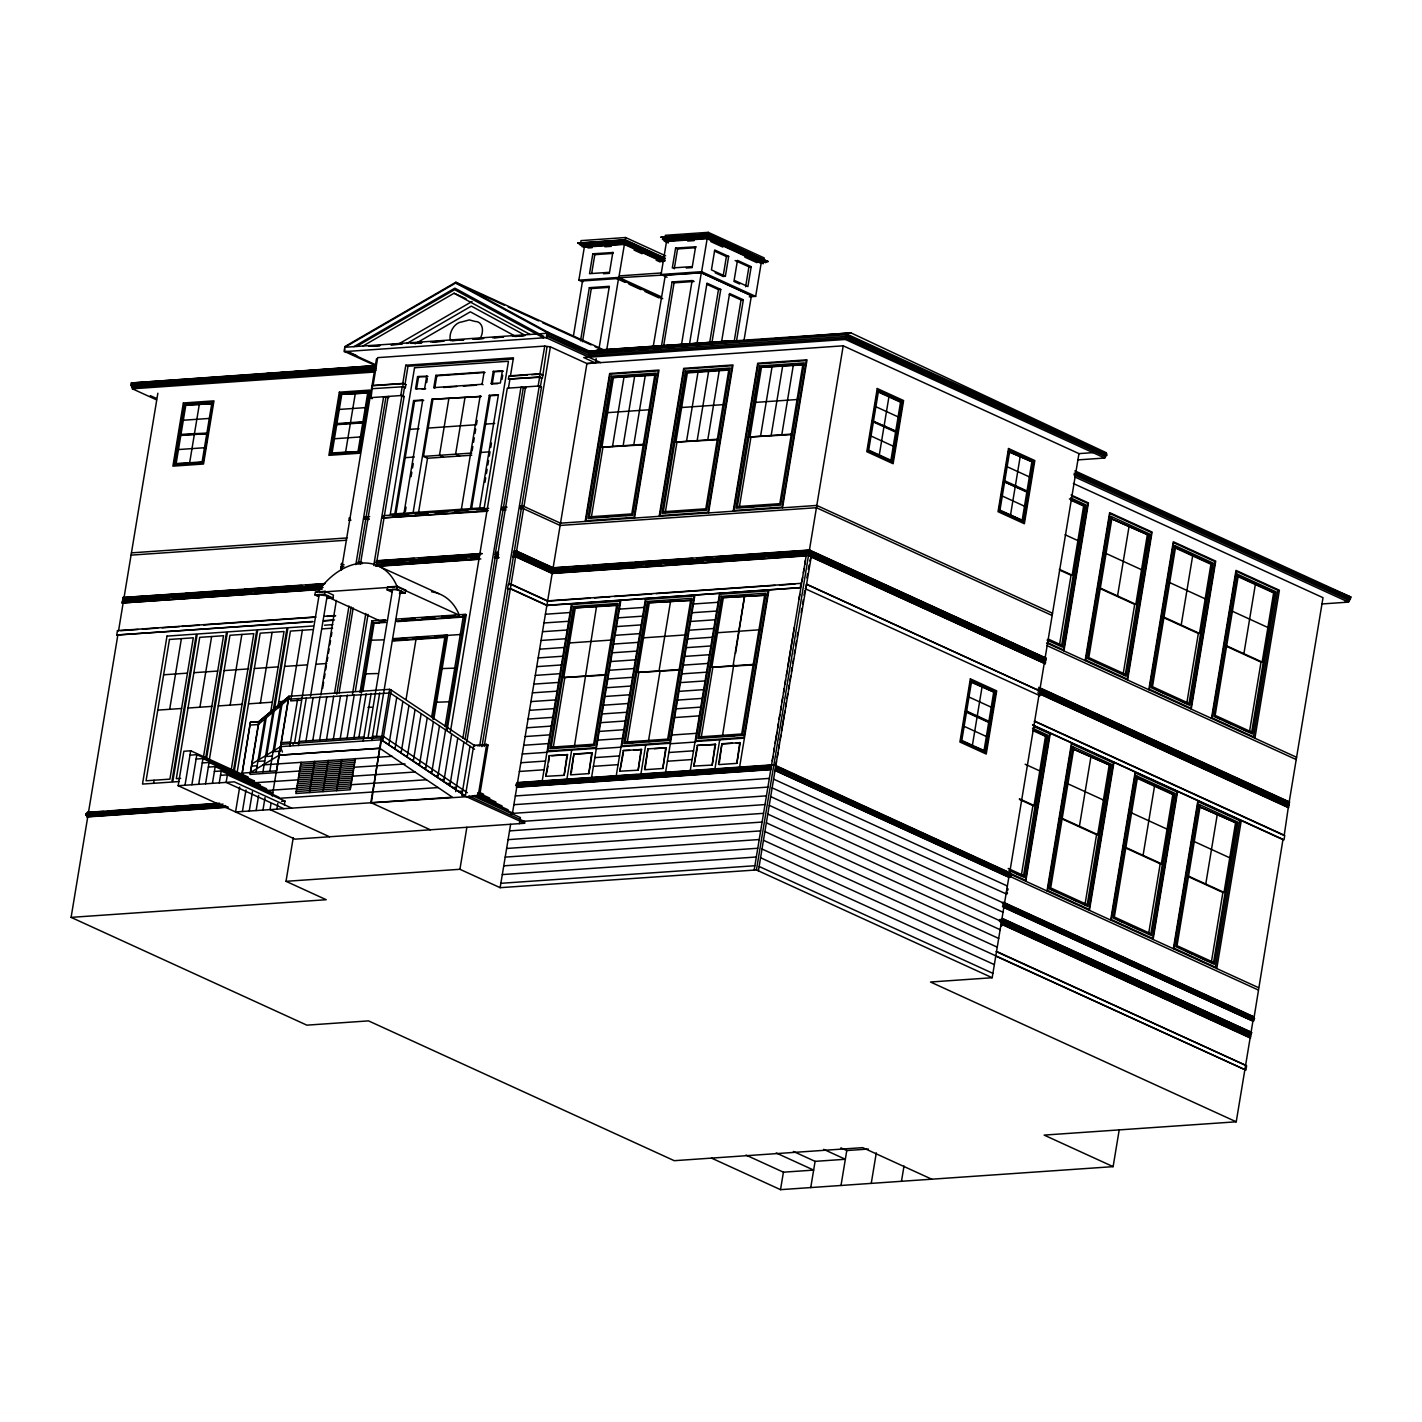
<?xml version="1.0" encoding="UTF-8"?>
<svg xmlns="http://www.w3.org/2000/svg" width="1422" height="1422" viewBox="0 0 1422 1422"><rect width="100%" height="100%" fill="white"/><g stroke="black" fill="none" stroke-linecap="round" stroke-linejoin="round"><path stroke-width="1.5" d="M574.381 746.603L596.458 606.91M722.429 736.365L733.805 664.323M735.53 653.409L744.488 596.671L733.041 665.816M375.799 368.778L130.806 385.504L131.037 384.047L375.586 367.125M374.555 370.591L132.193 387.371L131.873 385.664M156.491 399.831L132.37 388.793L132.619 387.335M225.778 805.652L85.853 815.09L86.084 813.633L223.058 804.141M228.124 807.198L87.151 816.939L86.902 815.268M87.151 813.811L87.4 812.353L219.646 803.199M312.982 621.681L116.746 635.012L117.475 630.639L315.417 616.935M320.483 589.508L122.061 602.981L122.363 601.15L322.51 587.304M321.07 585.9L122.648 599.355L122.95 597.524L325.3 583.518M931.73 1179.194L862.71 1147.643L674.259 1160.69L368.529 1020.889L306.85 1025.155L71.1 917.368L87.737 816.903M88.448 812.549L117.813 635.19M123.11 603.159L118.541 630.817L117.475 630.639M123.412 601.346L123.714 599.551M124.016 597.702L157.86 393.236M187.633 463.394L175.048 463.75L184.753 405.128L212.802 403.706L184.753 405.128M176.044 464.194L180.79 435.452L179.812 435.008L207.861 433.586L180.79 435.452M185.749 405.572L180.896 434.883L179.901 434.439L207.95 433.017M189.57 463.27L194.334 434.528L193.339 434.065M199.276 404.63L194.423 433.941L193.445 433.497M195.365 462.861L203.097 462.328L202.12 461.883L211.825 403.244M203.453 460.23L204.146 456.035M204.839 451.858L205.532 447.663L178.461 449.548M206.19 443.646L206.865 439.629M153.558 783.309L154.074 780.216M184.078 598.946L184.682 595.32M169.68 709.294L181.394 638.638M468.94 796.071L524.842 821.632L524.576 823.285L295.047 839.158L178.159 785.708L183.865 751.26L190.708 750.78L248.121 777.034M185.002 785.228L190.708 750.78M199.933 707.196L211.629 636.541M191.863 784.766L196.84 754.673L189.997 755.153M198.707 784.286L202.973 758.566L196.112 759.046M203.328 757.766L223.538 635.723L199.72 637.358L176.31 778.687L180.647 778.385M205.675 758.193L226.56 631.99L197.231 634.016L172.737 781.976L179.012 781.549M206.581 758.122L227.467 631.919L256.795 629.893L233.386 771.328M209.389 759.455L229.955 635.279L253.791 633.625L231.093 770.653M205.568 783.806L209.105 762.459L202.244 762.939M212.429 783.344L215.184 766.618L208.341 767.098M230.168 705.099L241.864 634.443M219.272 782.864L221.245 770.973L214.384 771.453M220.517 775.346L227.378 774.866L226.134 782.384L283.742 808.62M234.292 771.275L257.72 629.822L287.048 627.795L262.946 771.773M237.154 772.359L260.19 633.181L284.027 631.528L270.553 712.902M239.678 787.059L235.554 811.962L452.392 797.209L380.065 748.452L381.487 739.902L465.332 796.196L524.576 823.285M250.414 722.18L242.167 773.213L250.414 722.18L258.982 721.683L288.986 696.371L258.804 721.594L250.023 774.421L299.58 771.008M242.415 811.482L245.97 789.992M260.404 703.019L272.1 632.363M250.539 772.644L258.982 721.683L250.61 722.269M249.259 811.002L252.458 791.716M196.84 754.673L254.254 780.927L253.934 782.793L415.046 772.004M256.084 772.253L265.345 716.315M259.302 759.472L266.181 717.861M256.12 810.54L258.626 795.378M266.821 754.958L274.055 711.231M274.268 710.431L287.955 627.742L313.089 626M277.681 708.174L290.426 631.084L312.271 629.573M262.963 810.06L265.043 797.529M269.807 771.311L281.112 703.019M274.339 750.425L281.929 704.583M430.333 829.79L370.84 802.595L379.834 748.345L278.783 755.206L280.187 746.657L381.238 739.796L389.592 689.315L288.79 696.3L272.277 796.071M271.015 803.626L270.038 809.562L329.531 836.776M279.53 753.393L276.65 770.831L241.989 773.124M288.986 696.371L279.903 751.225L273.042 751.705M340.729 394.338L368.778 392.916L340.729 394.338L331.024 452.96L359.073 451.538M302.353 630.266L290.657 700.922L300.575 700.228M332.001 453.405L336.765 424.663L335.788 424.218L363.925 422.227M341.707 394.783L336.854 424.094L335.876 423.649L362.948 421.765M276.899 809.1L277.823 803.448M289.857 746.123L297.731 698.558M318.581 596.565L314.902 594.876L315.382 591.979L325.087 591.303L333.441 595.125L332.961 598.022L327.131 598.431M284.364 804.87L284.987 801.101L227.378 774.866M294.621 742.906L319.186 594.592L327.149 595.978A5.724 1.458 9.4 0 1 327.522 597.827M345.546 452.463L350.292 423.738L349.314 423.276M355.251 393.841L350.399 423.152L349.421 422.707M298.424 745.519L306.299 697.953M332.961 598.022L324.607 594.218L325.087 591.303M310.529 696.318L327.149 595.978M301.02 762.263L295.847 793.512L350.239 789.743L355.411 758.495M305.961 740.951L313.16 697.491M71.1 917.368L326.225 899.717L286.018 881.32L293.252 837.647M358.095 451.076L367.8 392.454M343.822 566.596L340.96 566.809L340.658 568.622L341.724 568.8M342.311 565.192C340.569 565.707 341.12 562.454 342.631 563.343M349.67 520.772L349.065 518.052L350.043 518.497M312.804 740.471L320.003 697.011M320.839 694.985L336.356 600.44M341.422 569.92L376.475 358.877M322.616 688.444L323.647 682.205M324.34 678.045L325.016 673.886M325.709 669.726L326.402 665.585M327.078 661.426L327.771 657.266M328.464 653.107L329.157 648.947M329.833 644.788L330.526 640.647M331.219 636.487L331.895 632.328M371.071 397.609L372.155 388.704M403.67 383.567L373.044 385.682L377.683 357.633L544.75 346.079L550.385 346.844L586.913 363.552L843.21 345.813L1078.96 453.618L1092.949 452.64M309.445 792.569L314.618 761.321M319.666 739.991L326.864 696.531M326.527 739.529L333.708 696.069M334.561 693.225L348.994 606.021M355.838 564.605L383.638 396.738L388.899 397.538M368.707 519.457L364.743 519.243L365.116 516.968L369.684 516.648M361.17 561.797L358.131 562.01L357.829 563.841L362.397 563.521M336.765 694.203L351.216 606.963M361.668 562.028L358.611 562.241L365.667 519.67M385.842 397.751L366.041 517.395L365.116 516.968M339.129 692.905L353.189 607.887M360.406 564.285L388.206 396.418M323.043 791.627L328.215 760.379M333.37 739.049L340.569 695.589M340.231 738.569L347.412 695.109M527.366 374.999L510.409 376.172L513.449 357.793L405.785 365.241L402.746 383.62L405.874 384.562L405.359 387.762L402.213 386.802L400.773 395.547L404.115 396.489L384.313 516.133L383.265 515.653L382.891 517.928L487.124 511.262M403.137 386.748L371.729 388.721L372.244 385.54L403.297 383.389L402.781 386.571L405.359 387.762M336.641 790.685L341.813 759.437M352.46 694.149L365.827 613.486M373.755 565.512L401.911 395.476L369.933 397.698L372.137 398.693M402.977 396.56L404.435 387.815M404.95 384.633L407.99 366.254L405.785 365.241M347.075 738.089L354.274 694.647M479.765 555.647L376.101 562.579L376.403 560.748L481.774 553.46M355.411 690.754L368.049 614.411M404.826 562.632L376.279 564.623L376.581 562.792M414.211 558.384L376.883 560.979L383.94 518.408M359.997 692.443L371.853 620.81L385.344 619.868M361.33 690.719L362.059 686.382M362.77 682.045L363.499 677.707M353.936 737.627L361.135 694.167M361.544 692.816L373.133 622.765L385.007 621.947M362.877 691.163L374.128 623.209L373.133 622.765M394.854 513.875L413.606 400.577L422.743 399.938L403.99 513.235L404.968 513.68L399.493 514.071M417.57 376.634L427.684 376.439L417.57 376.634L415.544 388.881L425.658 388.686L422.014 388.953M358.931 737.271L366.129 693.829M395.831 514.32L414.584 401.022L413.606 400.577M416.522 389.326L418.548 377.079M392.152 592.174L387.14 589.881L387.619 586.966L397.342 586.308L405.679 590.112L405.199 593.027L399.386 593.436M363.25 741.04L371.124 693.474M424.68 388.242L426.707 375.995M405.323 511.511L406.052 507.156M411.1 476.654L411.829 472.282M412.54 467.927L413.269 463.572M426.671 382.571L427.347 378.483M368.014 737.822L392.579 589.508L395.209 589.579L400.542 590.894L376.35 737.04M371.817 740.453L379.692 692.887M405.199 593.027L396.862 589.206L397.342 586.308M413.127 512.613L431.879 399.298L481.134 396.418L431.879 399.298M435.843 375.355L436.821 375.817L434.794 388.064L433.817 387.619L435.843 375.355L484.102 372.031L482.076 384.278L483.071 384.722M471.766 455.2L427.542 458.257L423.489 456.409L432.857 399.76M486.413 744.31L488.013 745.039L479.605 795.911L371.338 802.826L380.989 739.689L464.461 795.325L461.812 795.502L469.971 746.177M418.512 512.72L427.542 458.257M382.838 740.524L391.192 690.043L389.592 689.315M388.935 744.613L396.756 697.402M448.854 398.64L439.487 455.289L443.522 457.155M395.032 748.719L402.853 701.455M406.07 699.357L415.988 639.402L415.011 638.958M401.128 752.807L408.949 705.525M464.994 397.538L455.609 454.187L459.662 456.035M407.225 756.895L415.064 709.596M413.322 760.983L421.161 713.648M461.386 509.272L480.138 395.974M419.419 765.089L427.258 717.719M472.104 450.881L472.833 446.526M473.562 442.171L474.273 437.816M475.001 433.461L475.712 429.089M477.17 420.379L476.441 424.734L428.182 428.075M431.595 717.417L444.926 636.878L393.645 640.433M432.572 717.861L434.368 706.983M445.193 641.695L445.904 637.34L444.926 636.878M432.75 719.07L446.668 634.941L392.614 638.691M433.728 719.514L447.646 635.403L446.668 634.941M425.516 769.178L433.372 721.789M479.658 508.01L498.429 394.694L489.292 395.334L470.522 508.632L475.161 508.827M491.212 383.638L493.256 371.391L502.393 370.751L500.366 383.016L491.212 383.638L497.682 383.709M471.517 509.076L490.27 395.778L489.292 395.334M492.208 384.082L494.234 371.835L493.256 371.391M431.613 773.266L439.469 725.842M484.973 482.307L485.702 477.952M486.413 473.597L487.142 469.224M487.87 464.87L488.581 460.515M489.31 456.16L490.021 451.805L480.885 452.427M490.75 447.45L491.461 443.077M502.019 379.372L502.695 375.284M445.05 726.535L463.27 616.526L396.08 621.183M437.709 777.354L445.566 729.913M449.512 705.952L450.223 701.757L449.228 701.295M450.916 697.544L451.609 693.332M452.303 689.137L452.996 684.924M453.707 680.711L454.4 676.517M455.093 672.304L455.787 668.091L454.809 667.647M446.188 729.415L465.243 614.34L396.418 619.103M447.166 729.859L466.22 614.784L465.243 614.34M540.147 377.257L508.418 379.07L508.952 375.888L539.933 373.737L542.884 375.088L542.351 378.27L539.578 377.31L538.12 386.055L541.48 386.98L521.678 506.623L523.954 506.463L550.385 346.844M450.259 732.632L507.281 388.188L539.276 385.966L541.48 386.98M508.436 388.099L509.876 379.354M443.806 781.46L451.663 733.983M449.903 785.548L457.777 738.036M462.897 738.214L520.985 387.228L526.247 388.028M506.072 509.947L502.037 509.716L502.41 507.441L506.979 507.121M455.68 791.61L463.874 742.106M498.109 557.993L494.572 557.975L494.874 556.144L497.931 555.931M498.713 554.349L495.176 554.331L495.478 552.518L498.535 552.305M465.101 739.227L495.069 558.188M498.411 556.162L495.371 556.375L495.674 554.562M503.015 510.16L495.478 552.518M506.445 507.672L503.388 507.885L523.207 388.242M466.736 742.266L525.553 386.926M465.332 796.196L473.739 745.324L486.662 744.435L478.254 795.289M542.351 378.27L539.4 376.937L544.75 346.079M547.417 334.685L546.084 337.672L600.617 362.61M547.097 333.281L547.843 332.161L455.84 282.249L344.959 346.506L344.106 351.643L546.937 337.601L547.719 332.926L455.715 283.014L344.835 347.27L547.666 333.246L590.414 352.78L589.312 354.309M479.712 745.679L539.276 385.966M775.612 770.351L775.843 768.893L1010.118 876.005L1009.887 877.463L775.026 770.386L1008.82 877.285L992.183 977.732L756.433 869.944L500.135 887.683L459.928 869.286L466.878 827.266M569.067 566.916L553.069 568.018L516.524 551.309L523.58 508.738L520.31 508.454L520.683 506.179L522.976 506.019L560.481 523.172L816.779 505.432L1052.529 613.238M540.342 387.068L541.782 378.323M542.884 375.088L546.955 347.092M510.889 588.761L507.547 588.744L508.276 584.371L511.138 584.175L548.145 601.097M516.204 556.731L512.844 556.713L513.146 554.882L516.008 554.687L553.034 571.608M516.808 553.087L513.449 553.069L513.751 551.238L516.613 551.043L553.638 567.982M481.951 746.603L508.045 588.957M511.618 584.389L508.756 584.584L513.342 556.926M516.506 554.918L513.644 555.113L513.946 553.282M517.11 551.274L514.249 551.469L521.287 508.898M1052.156 615.513L816.406 507.707L560.108 525.447L522.603 508.294L522.976 506.019M484.227 746.443L510.32 588.797L546.848 605.505L800.124 587.588M515.937 554.953L516.239 553.14L552.767 569.831L809.633 552.056M547.434 605.47L510.409 588.53L511.138 584.175M552.731 573.439L515.706 556.5L516.008 554.687M553.336 569.795L516.31 552.874L516.613 551.043M581.865 245.028L577.883 243.055L625.307 239.767L665.3 258.217M584.318 246.824L580.318 244.993L581.029 240.62L625.609 237.527L665.656 255.853M582.682 243.909L582.202 246.806L624.489 243.891L662.545 261.293M582.878 282L578.861 280.17L584.318 247.179L624.329 244.406L662.421 261.844M573.546 335.254L582.54 280.952L618.534 278.499L662.723 298.709M613.149 252.494L592.832 253.791L589.526 273.682L609.54 272.295L612.846 252.405M580.532 340.8L589.33 287.688L609.345 286.302L598.786 350.043M591.748 273.113L594.787 254.68L592.832 253.791M582.505 341.689L591.285 288.577L589.33 287.688M516.524 785.548L516.773 787.219L770.777 769.64L770.528 767.969L516.026 785.317L516.275 783.86L771.275 766.725M633.821 775.985L516.755 784.091L517.004 782.633L773.906 764.716L1010.598 873.108L1010.935 874.512M500.135 887.683L510.622 824.351M516.773 787.219L512.435 813.42L766.44 795.858M636.736 774.599L517.501 782.847L546.848 605.505M590.023 598.2L547.577 601.133L511.049 584.442L515.635 556.766L552.163 573.475L546.937 605.239L800.373 587.713L800.853 583.216M552.767 569.831L552.234 573.208L808.816 555.451M588.832 357.206L589.561 352.852L850.907 332.855L1106.423 452.783L846.108 333.761L589.241 351.536M519.421 823.64L520.434 817.614L472.513 795.698M553.14 567.751L809.438 550.012L1046.165 658.262L1045.863 660.075L809.136 551.843L552.838 569.564L586.913 363.552L595.48 362.966L596.191 358.593M606.696 350.061L618.534 278.463M660.963 296.665L618.854 277.414L624.72 242.433L582.433 245.348M664.927 260.208L624.88 241.9L625.609 237.527M542.173 781.14L571.52 603.799M585.153 521.465L609.647 373.488L659.008 370.058L634.496 518.052M545.817 776.323L549.248 755.669L567.556 754.655L564.143 775.31L545.817 776.323L548.021 766.209M548.714 762.085L549.248 755.669M574.239 607.923L551.185 747.172L593.667 744.239L616.721 604.99L574.239 607.923L617.699 605.434L616.721 604.99M612.367 377.612L589.312 516.861L631.795 513.911L654.849 374.679L612.367 377.612L655.826 375.124L654.849 374.679M607.23 675.041L563.77 677.53L575.217 608.385M643.242 444.873L601.897 447.219L613.344 378.056M553.14 748.079L564.747 677.974M591.268 517.75L602.875 447.663M612.509 446.49L623.956 377.328M567.058 754.442L564.143 775.31M566.845 779.434L571.697 750.069M623.138 445.744L634.585 376.599M570.506 774.617L573.919 753.962L592.227 752.949L588.815 773.604L570.986 774.83M571.324 772.768L573.919 753.962M668.518 242.042L662.528 239.305L662.812 237.563M664.412 241.118L665.372 235.305L708.227 232.337L764.218 257.933L763.259 263.763L707.267 238.167L664.412 241.118L668.411 242.949M667.078 277.237L661.07 274.482L666.527 241.491L707.107 238.683L761.125 263.39M633.768 445.015L645.215 375.852M591.73 752.736L588.815 773.604M695.927 246.77L675.61 248.068L672.304 267.958L692.318 266.572L695.625 246.681M672.108 281.947L661.55 345.688L663.523 346.595L674.064 282.854L672.108 281.947L692.123 280.561L694.078 281.467L674.064 282.854M674.277 268.847L677.565 248.957L675.61 248.068M591.516 777.727L620.863 600.386M681.565 344.302L692.123 280.561M616.188 776.021L645.535 598.68M659.168 516.346L683.68 368.351L733.023 364.939L708.512 512.933M689.528 344L701.313 272.74L665.318 275.264L653.249 346.399M741.36 252.778L761.374 261.932L755.669 296.38L701.633 271.691L708.227 232.337M619.85 771.204L623.263 750.549L641.571 749.536L638.158 770.191L619.85 771.204L623.405 752.842M633.537 742.515L625.2 742.053L648.254 602.804L691.714 600.315L648.254 602.804M663.327 511.742L686.382 372.493L728.864 369.542L705.81 508.792L663.327 511.742L671.664 512.187M681.262 669.922L637.785 672.41L649.232 603.248M717.257 439.754L675.912 442.1L687.359 372.937L686.382 372.493M627.155 742.942L638.762 672.855M665.283 512.631L676.89 442.544M697.047 343.271L706.983 283.156L720.741 289.448L711.853 343.129M686.524 441.353L697.989 372.209M641.073 749.323L638.158 770.191M709.578 343.289L718.466 289.608L706.663 284.222M645.712 744.95L640.86 774.315L760.859 766.014M725.38 276.277L711.444 269.896L714.733 250.005L728.668 256.387L725.38 276.277L723.105 276.437L726.393 256.547L714.448 251.072M659.026 670.935L670.473 601.79M697.153 440.624L708.6 371.462M660.004 671.397L648.396 741.484L652.662 741.182M644.522 769.48L647.934 748.843L666.243 747.83L662.83 768.484L645.001 769.711L647.934 748.843M721.629 341.564L729.575 293.519L743.333 299.793L736.454 341.298M707.783 439.896L719.23 370.733M665.745 747.617L662.83 768.484M669.655 740.009L667.682 739.12L690.737 599.871M734.179 341.458L741.04 299.953L729.255 294.567M745.626 286.729L748.914 266.838L735.156 260.546M665.532 772.608L694.896 595.267M751.189 266.678L747.901 286.569L734.143 280.276L737.449 260.386L751.189 266.678L748.914 266.838M743.866 341.28L751.403 295.687L701.313 272.74L615.37 277.948L624.969 282.338M765.907 260.937L765.623 262.679L707.658 236.176L662.528 239.305M767.987 261.595L708.103 233.919L660.679 237.207L708.067 234.186L767.987 261.595L763.667 261.879M690.203 770.902L719.568 593.561M733.183 511.227L757.695 363.232L807.038 359.819L782.527 507.796M693.865 766.067L697.278 745.43L715.586 744.417L712.173 765.072L693.865 766.067L697.42 747.723M722.269 597.684L765.729 595.196L722.269 597.684L699.215 736.934L741.697 733.983L743.67 734.89M760.397 367.374L737.343 506.605L779.825 503.672L802.879 364.423L760.397 367.374L803.874 364.885L802.879 364.423M755.278 664.803L711.8 667.291L723.247 598.129M791.272 434.634L749.927 436.981L761.374 367.818M701.17 737.822L712.778 667.736M739.298 507.512L750.905 437.425M760.557 436.234L772.004 367.089M715.088 744.186L712.173 765.072M714.875 769.195L719.728 739.831M771.168 435.505L782.615 366.343M718.537 764.361L721.949 743.724L740.258 742.711L736.845 763.365L719.017 764.592M719.372 762.53L721.949 743.724M781.798 434.776L793.245 365.614M739.76 742.48L736.845 763.365M741.697 733.983L764.752 594.752M739.547 767.489L768.911 590.148M771.026 768.182L770.28 766.28M771.008 765.054L770.777 766.511L638.247 775.683M754.158 870.104L806.167 555.895L552.163 573.475M772.235 760.894L772.964 756.522M773.675 752.149L774.403 747.759M775.132 743.386L776.945 732.437M777.674 728.064L778.403 723.674M779.114 719.301L779.843 714.91M780.571 710.538L781.3 706.165M782.011 701.775L782.74 697.402M783.469 693.029L784.197 688.639M784.926 684.266L785.637 679.894M786.366 675.503L787.095 671.131M787.824 666.758L794.347 627.333M799.057 598.875L799.786 594.503M801.937 581.438L802.648 577.172M803.359 572.924L804.052 568.658M804.763 564.41L805.474 560.161M756.433 869.944L773.799 765.125L1007.523 871.988M773.906 764.716L809.065 552.109L1045.863 660.075M809.136 551.843L843.21 345.813M1104.983 456.569L1104.734 458.026L845.415 339.467L846.161 334.757L589.792 352.496L589.419 355.731L546.386 335.859M758.406 870.851L776.483 761.641M777.212 757.268L777.941 752.878M778.652 748.505L779.38 744.115M780.109 739.742L780.838 735.37M781.549 730.979L784.82 711.284M785.548 706.894L786.277 702.521M786.988 698.149L787.717 693.758M788.446 689.386L789.174 685.013M789.885 680.623L790.614 676.25M791.343 671.877L792.072 667.487M792.801 663.114L793.512 658.724M794.24 654.351L794.969 649.978M795.698 645.588L796.427 641.215M797.138 636.843L797.866 632.452M801.137 612.758L801.848 608.367M802.577 603.995L803.306 599.622M804.034 595.231L804.763 590.859M806.896 577.919L807.607 573.67M808.3 569.404L809.011 565.156M809.722 560.89L811.269 556.571L775.754 766.014M776.323 765.978L776.092 767.436L1010.367 874.548M1011.415 874.743L1011.184 876.201L775.523 767.471M888.91 396.898L884.057 426.209L885.195 426.12M891.985 460.764L868.7 450.116L878.405 391.494L901.69 402.142L891.985 460.764L890.83 460.835L895.593 432.092L872.308 421.463L873.463 421.374M877.267 391.565L900.535 402.213L895.682 431.524L896.838 431.453L872.415 420.876L896.731 432.021L895.593 432.092M1119.203 1129.921L1113.124 1166.644L780.518 1189.663L783.415 1172.19L745.946 1155.073M810.753 1187.566L815.09 1161.365L793.405 1151.447M841.006 1185.486L846.783 1150.54L840.864 1147.838M871.242 1183.388L876.308 1152.815M1032.923 462.15L1008.5 451.574L1032.923 462.15L1023.218 520.772L998.795 510.214L999.488 506.019M985.091 751.083L961.805 740.435L971.51 681.813L970.373 681.902L994.796 692.461L985.091 751.083L974.248 746.728M1023.218 520.772L999.95 510.125L1009.656 451.503M982.015 687.217L977.163 716.528L978.3 716.457M1010.438 515.528L1015.201 486.786L1016.339 486.715M1020.143 456.906L1015.29 486.217L1016.428 486.128M901.477 1181.291L904.019 1166.004M983.953 751.172L988.699 722.429L965.431 711.782M993.658 692.532L988.805 721.861L989.943 721.772L966.658 711.124M1022.08 520.843L1026.826 492.101L1003.559 481.471L1027.982 492.03L1026.826 492.101M1031.785 462.221L1026.933 491.532L1028.07 491.461L1004.803 480.814M1033.901 726.535L1049.685 733.752L1025.44 880.271L1009.638 873.055L1038.895 695.571M1039.624 691.199L1044.21 663.541M1044.512 661.71L1044.797 659.897M1045.099 658.084L1078.96 453.618M1039.393 695.785L1040.691 691.376L806.416 584.264L805.972 588.601M810.416 556.642L1045.259 663.718L1045.561 661.905L808.834 553.656L552.536 571.395M1033.172 730.108L1046.628 736.276L1023.573 875.508L1021.298 875.668L1032.905 805.581L1019.432 799.431M1059.426 645.357L1071.033 575.27L1059.479 569.991M1032.905 805.581L1034.043 805.51L1045.49 736.347L1032.692 730.499M1071.033 575.27L1072.17 575.181L1083.617 506.036L1070.837 500.188M1069.38 498.926L1084.755 505.948L1061.701 645.197L1048.245 639.047M1025.795 881.231L1050.307 733.254M1063.94 650.921L1088.434 502.926L1071.068 494.998M1105.285 456.711L1105.889 455.236M846.001 336.41L1106.654 455.449L1106.903 453.991L846.161 334.757M1047.019 890.936L1071.513 742.959M1085.146 660.608L1109.64 512.631L1152.087 532.041L1127.593 680.018M1073.734 748.665L1050.698 887.915L1087.226 904.623L1110.28 765.374L1072.597 748.754L1110.28 765.374M1111.88 518.355L1088.825 657.586L1125.353 674.295L1148.407 535.063L1110.724 518.426L1148.407 535.063M1079.422 826.253L1090.87 757.108M1117.55 595.942L1128.997 526.78M1061.932 818.859L1096.558 834.696L1084.95 904.783L1087.226 904.623M1100.059 588.548L1134.685 604.368L1123.078 674.455L1125.353 674.295M1096.558 834.696L1097.695 834.607L1109.142 765.463M1134.685 604.368L1135.822 604.297L1147.27 535.134M1089.448 910.329L1113.959 762.352M1110.671 920.034L1135.165 772.057M1148.798 689.723L1173.292 541.746L1215.739 561.139L1191.227 709.116M1143.075 855.369L1154.522 786.206M1181.202 625.04L1192.649 555.895M1148.603 933.881L1160.21 863.794L1125.584 847.956M1161.792 616.775L1198.337 633.483L1186.73 703.57L1180.953 700.922M1160.21 863.794L1161.347 863.723L1172.794 794.56L1136.249 777.852M1198.337 633.483L1199.475 633.394L1210.922 564.25L1174.376 547.541M1173.932 794.471L1150.878 933.721L1114.35 917.012L1137.387 777.763L1173.932 794.471L1172.794 794.56M1212.059 564.161L1189.005 703.41L1152.478 686.702L1175.514 547.452L1212.059 564.161L1210.922 564.25M1153.1 939.444L1177.612 791.467M1173.363 948.705L1197.857 800.728M1211.491 718.377L1235.985 570.4L1279.391 590.254L1254.897 738.231M1200.079 806.434L1177.025 945.683L1213.57 962.392L1236.625 823.142L1198.942 806.523L1236.625 823.142M1205.767 884.022L1217.214 814.877M1243.894 653.711L1255.342 584.549M1211.295 962.552L1222.884 892.465L1188.277 876.627M1249.423 732.223L1261.012 662.137L1226.404 646.317M1222.884 892.465L1224.04 892.376L1235.487 823.231M1261.012 662.137L1262.167 662.065L1273.614 592.903L1237.069 576.194M1274.752 592.832L1251.698 732.063L1215.152 715.373L1238.207 576.123L1274.752 592.832L1273.614 592.903M1216.77 968.542L1241.264 820.565M1113.124 1166.644L1044.121 1135.094L1236.233 1121.798L1250.134 1037.918L1001.106 924.051M1250.134 1037.918L1253.12 1019.894L1254.488 1018.348L1002.226 903.006M1002.901 903.61L1253.92 1018.401L1282.946 839.638L1032.941 725.309M1284.244 835.229L1288.261 807.607L1039.251 693.74M1288.261 807.607L1288.865 803.963L1037.829 689.172M1288.865 803.963L1323.011 597.684L1073.361 483.516M999.702 919.501L1251.307 1034.238L1251.609 1032.425L1002.581 918.559M1003.452 907.307L1253.44 1021.298L1253.689 1019.858L1002.652 905.067M1321.962 603.959L1348.5 602.11L1349.176 600.635M1345.016 601.044L1349.425 600.742L1349.656 599.284L1074.143 473.313M251.783 764.005L280.436 746.763L282.445 752.06M250.361 772.555L279.014 755.313M353.9 346.648L454.88 288.168L543.897 336.445M356.567 346.453L454.631 289.661L543.471 337.849M362.948 346.026L454.062 293.234L466.06 298.709M398.142 344.284L472.068 301.464M406.852 343.466L471.304 306.121L524.434 334.934M415.135 343.822L470.344 311.827L516.097 336.641M319.186 594.592L317.23 595.285A5.724 1.458 9.4 0 0 317.764 596.12M392.579 589.508L390.623 590.219A5.724 1.458 9.4 0 0 391.974 591.499M266.447 373.63L374.91 365.667M590.112 351.465L731.832 341.102M135.303 384.829L131.286 382.98L374.893 365.596M577.865 243.198L625.289 239.927M580.585 243.393L625.147 240.3L665.176 258.751M580.549 243.535L625.129 240.442M662.759 237.847L707.907 234.719L765.854 261.221M580.318 244.993L624.88 241.9M664.643 239.66L707.498 236.71L763.49 262.306M595.089 244.993L605.612 244.264M616.135 243.535L624.56 242.966M677.441 239.305L685.991 238.7M698.806 237.83L707.338 237.225L721.345 243.642M587.997 247.961L592.227 247.677M604.937 246.788L611.3 246.344M687.715 241.065L694.078 240.62M594.787 254.68L612.793 253.436M677.565 248.957L695.571 247.712M726.393 256.547L728.668 256.387M763.721 261.612L768.022 261.31M603.497 273.753L609.505 273.326M686.293 268.011L692.283 267.603M620.028 275.832L661.479 272.953M578.861 280.17L618.854 277.414M661.07 274.482L701.633 271.691M591.285 288.577L609.309 287.333M718.466 289.608L720.741 289.448M749.252 296.825L755.669 296.38M741.04 299.953L743.333 299.793M368.725 346.293L379.781 345.528M401.893 344L390.837 344.764L401.875 344.142M410.745 343.377L421.801 342.613M430.653 342.009L443.913 341.084M450.561 340.622L463.821 339.716M472.673 339.094L483.729 338.329M492.563 337.725L503.637 336.961M512.471 336.339L523.527 335.574M371.089 346.257L379.87 345.653M412.86 343.377L421.659 342.773M432.644 342.009L443.646 341.244M452.445 340.64L463.43 339.876M474.433 339.111L483.231 338.507M494.216 337.743L503.015 337.138M514.017 336.374L525.002 335.61M344.604 348.728L344.764 351.59L375.852 365.81M597.4 350.132L731.832 340.836L589.668 351.27M595.889 350.31L850.996 332.89M131.286 382.98L376.439 366.023M667.522 346.31L675.521 345.759M130.806 385.504L375.355 368.582M407.99 366.254L513.466 358.948M589.419 354.167L846.286 336.392M131.642 387.122L375.906 370.218M589.063 355.749L846.019 337.974M132.37 388.793L374.306 372.049M845.415 339.467L583.695 357.562L595.48 362.966M436.821 375.817L485.098 372.475M494.234 371.835L503.37 371.213M531.615 374.715L540.68 374.075M508.418 379.07L539.4 376.937M433.817 387.619L482.076 384.278M443.575 387.459L456.746 386.535M463.323 386.091L476.477 385.184M687.359 372.937L727.726 370.147M414.584 401.022L423.72 400.382M490.27 395.778L497.576 395.28M183.314 420.237L210.385 418.352M339.289 409.429L366.361 407.563M336.765 424.663L363.836 422.796M607.621 412.647L650.103 409.696M681.636 407.51L724.118 404.577M755.651 402.39L798.133 399.458M409.909 429.337L419.046 428.715M485.577 424.112L494.714 423.472M334.437 438.758L361.508 436.874M900.535 402.213L901.69 402.142M175.048 463.75L202.12 461.883M339.734 452.871L353.278 451.929M405.217 457.671L414.353 457.031M423.489 456.409L471.748 453.067M885.088 426.707L883.951 426.778L879.205 455.52L867.562 450.187M601.897 447.219L644.379 444.268M675.912 442.1L718.394 439.149M749.927 436.981L792.41 434.03M1078.178 459.875L1104.734 458.026M383.265 515.653L488.653 508.365M393.094 515.528L408.47 514.462M415.046 514L428.218 513.093M434.812 512.631L447.983 511.724M454.56 511.262L467.731 510.356M476.512 509.751L487.497 508.987M348.692 520.328L350.967 520.168M364.743 519.243L369.311 518.923M382.891 517.928L488.261 510.64M502.037 509.716L505.077 509.503M520.31 508.454L522.603 508.294M604.012 516.879L608.26 516.577M625.271 515.404L631.635 514.96M686.542 511.156L690.79 510.871M747.812 506.925L754.175 506.481M769.053 505.45L773.301 505.166M131.446 552.856L346.986 537.943M131.073 555.131L346.613 540.218M998.795 510.214L999.95 510.125M1083.617 506.036L1084.755 505.948M418.601 558.082L482.271 553.691M341.262 565.014L344.106 564.801M376.101 562.579L479.285 555.433M495.176 554.331L498.233 554.118M513.449 553.069L516.31 552.874M478.983 557.246L376.279 564.623M342.027 566.987L340.96 566.809M409.216 562.33L466.292 558.384M470.682 558.082L479.463 557.477M375.497 566.205L480.867 558.917M494.572 557.975L499.14 557.655M512.844 556.713L515.706 556.5M378.181 566.276L479.161 559.29M178.461 593.934L122.95 597.524M184.984 593.489L239.98 589.686M244.388 589.366L301.588 585.42M305.979 585.117L323.576 583.891M573.475 566.596L588.904 565.529M593.312 565.227L630.799 562.632M635.207 562.33L692.514 558.366M696.922 558.064L712.351 556.997M716.777 556.695L809.936 550.243M122.648 599.355L322.794 585.509M127.767 601.044L122.363 601.15M132.122 600.742L169.147 598.182M173.502 597.88L188.788 596.813M193.179 596.511L230.577 593.934M234.986 593.614L250.379 592.565M254.787 592.245L292.185 589.668M296.576 589.366L322.972 587.535M641.215 565.512L552.465 571.662L517.857 555.824M645.624 565.209L661.052 564.143M665.46 563.841L702.93 561.246M707.356 560.943L764.663 556.98M769.071 556.66L806.558 554.065M809.331 553.887L1045.561 661.905M122.061 602.981L322.207 589.135M319.648 592.192L395.032 586.984M316.519 591.89L317.497 592.334A64.897 45.824 -65.4 0 1 397.182 586.824L398.32 586.753M314.902 594.876L324.607 594.218M387.14 589.881L396.862 589.206M404.541 590.201L405.679 590.112M507.547 588.744L510.409 588.53M324.216 616.33L335.219 615.566M547.666 600.866L801.101 583.34M120.71 630.675L138.13 629.466M142.484 629.164L157.735 628.115M162.09 627.813L179.51 626.604M181.696 626.462L199.311 625.236M203.702 624.933L315.897 617.166M326.9 616.401L335.699 615.797M594.432 597.898L609.86 596.831M614.268 596.529L651.738 593.934M656.129 593.632L775.15 585.384M779.558 585.082L794.987 584.015M806.701 584.246L1040.691 691.376M116.746 635.012L312.502 621.467M323.487 620.703L334.49 619.939M323.967 620.934L332.784 620.312M386.34 620.312L379.692 620.774L328.855 597.542M401.822 619.245L415.1 618.321M421.747 617.877L435.025 616.952M441.655 616.49L454.933 615.566M462.79 615.033L466.22 614.784M324.483 625.218L332.855 624.631M374.128 623.209L385.984 622.392M397.058 621.627L464.247 616.97L463.27 616.526M322.652 628.862L332.588 628.168M545.408 614.233L570.08 612.527M619.423 609.114L644.095 607.407M693.438 603.995L718.11 602.288M543.968 622.978L568.64 621.272M617.983 617.859L642.655 616.153M691.999 612.74L716.67 611.033M382.98 639.864L370.253 640.238M393.592 639.136L406.568 638.247M413.055 637.785L428.182 636.736M434.67 636.292L461.35 634.443L460.373 633.999M392.49 641.038L445.904 637.34M542.511 631.706L567.182 629.999M616.526 626.587L641.198 624.88M690.541 621.467L715.23 619.761M541.071 640.451L565.743 638.745M615.086 635.332L639.758 633.625M689.101 630.213L713.773 628.488M569.493 642.957L611.975 640.007M643.508 637.838L685.991 634.887M717.523 632.719L760.006 629.768M163.619 674.792L187.455 673.139M193.854 672.695L217.69 671.042M224.107 670.597L247.926 668.944M254.342 668.518L278.179 666.865M284.578 666.42L306.423 664.909M316.804 664.181L326.74 663.505M539.631 649.179L564.303 647.472M613.646 644.059L638.318 642.353M687.661 638.94L712.333 637.234M1346.474 597.347L1350.9 597.044L1074.943 470.86M538.174 657.924L562.845 656.217M612.189 652.805L636.86 651.08M686.204 647.668L710.876 645.961M377.417 673.53L364.672 673.886M455.787 668.091L441.104 668.607M536.734 666.651L561.406 664.945M610.749 661.532L635.421 659.826M684.764 656.413L709.436 654.707M535.294 675.397L559.966 673.69M609.309 670.26L633.981 668.553M683.324 665.14L707.996 663.434M563.77 677.53L606.252 674.597M637.785 672.41L680.267 669.478M711.8 667.291L754.282 664.358M157.771 710.111L181.607 708.476M188.006 708.032L211.842 706.379M218.259 705.934L242.078 704.281M248.495 703.837L272.331 702.184M278.73 701.739L284.702 701.33M533.837 684.124L558.508 682.418M607.852 679.005L632.523 677.299M681.867 673.886L706.538 672.179M532.397 692.852L557.068 691.145M606.412 687.733L631.084 686.026M680.427 682.613L705.099 680.907M1046.165 658.262L809.367 550.278M367.925 707.445L371.835 707.178M450.223 701.757L435.523 702.255M530.939 701.597L555.611 699.891M604.972 696.478L629.644 694.771M678.987 691.359L703.659 689.652M249.934 725.096L258.306 724.509L288.31 699.197L390.712 692.958M529.499 710.325L554.171 708.618M603.515 705.205L628.186 703.499M677.53 700.086L702.201 698.38M528.06 719.07L552.731 717.363M602.075 713.951L626.747 712.244M676.09 708.831L700.762 707.107M281.112 742.657L290.532 742.017M299.1 741.413L363.925 736.934M372.493 736.347L383.513 736.418L467.358 792.694M290.337 743.208L298.904 742.604M363.73 738.125L372.297 737.538M280.845 744.31L290.266 743.653M298.833 743.066L363.659 738.569M372.226 737.982L383.247 738.054M526.602 727.797L551.274 726.091M600.617 722.678L625.289 720.972M674.65 717.559L699.322 715.853M525.162 736.543L549.834 734.836M599.177 731.423L623.849 729.717M278.783 755.206L379.585 748.221M265.47 756.54L272.313 756.06M477.241 745.786L488.013 745.039M257.897 761.374L264.741 760.912M400.329 752.274L401.235 752.202M523.723 745.27L548.394 743.564M597.738 740.151L622.409 738.445M671.753 735.032L696.425 733.325M263.106 764.894L392.188 756.291M251.623 766.138L257.169 765.747M406.159 756.184L407.367 756.095M978.212 717.026L977.074 717.097L972.31 745.839L960.668 740.524L961.805 740.435M300.7 764.218L355.091 760.45M625.2 742.053L667.682 739.12M565.885 747.19L570.133 746.888M585.011 745.875L591.392 745.43M709.667 737.236L713.915 736.952M728.793 735.921L735.174 735.476M300.38 766.174L354.771 762.405M411.989 760.095L413.482 759.988M300.042 768.129L354.451 764.361M547.026 751.776L596.369 748.363M621.041 746.657L670.384 743.244M695.056 741.537L744.399 738.125M522.265 754.015L546.937 752.309M596.28 748.879L620.952 747.172M670.295 743.759L694.967 742.053M238.967 774.35L243.304 774.048M299.722 770.084L354.131 766.316M988.699 722.429L989.854 722.34L965.52 711.213M353.971 767.24L405.039 763.97M299.402 772.022L353.794 768.271M417.819 764.005L419.614 763.881M551.718 755.757L567.556 754.655M574.399 754.193L592.227 752.949M629.697 750.354L623.263 750.549M633.643 750.087L641.571 749.536M654.369 748.647L666.243 747.83M715.586 744.417L697.278 745.43M722.447 743.937L732.348 743.262M736.294 742.977L740.258 742.711M299.082 773.977L353.474 770.209M298.762 775.932L353.154 772.164M423.649 767.916L425.747 767.773M178.159 785.708L234.239 781.833L291.634 808.069M250.823 781.158L254.254 780.927M298.424 777.887L352.834 774.119M520.825 762.743L545.497 761.037M594.84 757.624L619.512 755.917M668.855 752.505L693.527 750.798M429.48 771.844L431.879 771.666M297.785 781.798L352.176 778.03M297.465 783.735L351.856 779.985M435.31 775.754L438.012 775.559M297.145 785.691L351.536 781.94M519.385 771.471L544.057 769.764M593.401 766.351L618.072 764.645M667.416 761.232L692.087 759.526M296.807 787.646L351.216 783.878M1045.49 736.347L1046.628 736.276M296.683 788.463L266.198 790.579L266.501 788.712L209.105 762.459M351.074 784.713L426.511 779.754M296.487 789.601L350.896 785.833M441.14 779.665L444.144 779.452M296.167 791.556L350.576 787.788M446.97 783.575L450.276 783.344M438.118 787.575L278.676 798.346L278.854 797.209L221.245 770.973M103.699 811.482L87.4 812.353M108.054 811.18L164.863 807.252M169.271 806.949L184.718 805.883M189.144 805.581L215.611 803.75M765.107 765.711L774.652 765.054M452.8 787.504L456.409 787.255M181.945 807.252L86.084 813.633M186.353 806.949L201.782 805.883M206.19 805.581L219.415 804.656M281.556 801.333L284.987 801.101M85.853 815.09L222.827 805.599M516.026 785.317L770.049 767.738M775.274 768.929L776.412 768.858M86.671 816.726L227.751 806.967M516.275 786.988L770.297 769.426M458.631 791.414L462.523 791.147M466.683 796.8L479.605 795.911M515.333 795.965L769.338 778.385M486.342 798.382L489.772 798.151L477.792 792.658M513.875 804.692L767.898 787.113M510.871 813.953L514.302 813.722L474.361 795.467M522.034 821.401L765 804.585M509.538 830.892L763.561 813.331M508.098 839.638L762.103 822.058M506.641 848.472L760.646 830.892M505.201 857.111L759.224 839.531M503.761 865.838L757.766 848.259M286.018 881.32L459.928 869.286M502.304 874.583L756.326 857.004M500.864 883.311L754.869 865.731M992.183 977.732L930.503 982.015L1236.233 1121.798M1253.351 1018.436L1254.488 1018.348M1251.609 1032.425L1002.012 918.594M1246.116 1065.54L996.129 951.531M1245.405 1069.913L995.418 955.904M846.783 1150.54L868.38 1149.047M815.09 1161.365L845.343 1159.268L823.658 1149.349M783.415 1172.19L813.651 1170.093L776.199 1152.975M1314.106 581.527L1320.238 584.104M1324.326 585.828L1350.9 597.044M772.146 787.859L1006.065 893.851C1007.54 894.918 1008.074 891.701 1006.367 892.038M215.184 766.618L272.811 792.854M709.791 235.892L715.781 238.629M725.789 243.198L733.788 246.859M737.787 248.69L749.785 254.183M725.344 245.473L737.36 250.947M710.787 241.58L722.82 247.073M744.861 257.151L756.877 262.643M715.142 272.793L723.105 276.437M733.823 281.343L739.724 284.027M845.93 336.214L1106.654 455.449M845.646 338.009L1105.641 456.693M701.313 272.74L751.42 295.652M624.72 242.433L664.803 260.759M630.586 245.704L664.661 261.293M634.052 250.059L642.086 253.738M656.146 260.173L660.146 262.004M577.883 243.055L581.882 244.886M1075.281 472.033L1350.58 597.915L1350.331 599.373L1075.014 473.49M1073.894 474.752L1349.425 600.742M1074.943 477.028L1348.5 602.11M628.968 284.169L640.984 289.661M645.001 291.492L659.026 297.909M1072.028 496.225L1087.812 503.441L1063.567 649.961L1047.765 642.744M874.832 406.23L898.117 416.877M1006.083 466.238L1029.35 476.885M1070.588 497.896L1085.981 504.934L1062.447 647.117L1047.054 640.06M869.98 435.541L893.265 446.188M1001.23 495.549L1024.498 506.196M1065.096 534.761L1077.894 540.609M1105.001 552.998L1141.546 569.707M1168.653 582.113L1205.198 598.822M1231.345 610.785L1267.891 627.493M881.142 456.409L890.83 460.835M455.84 282.249L605.345 350.612M455.715 283.014L469.864 289.484M473.899 291.332L504.206 305.197M508.258 307.045L538.565 320.892M542.6 322.741L591.09 344.906M595.125 346.755L603.212 350.452M547.843 332.161L594.307 353.403M547.719 332.926L592.156 353.243M546.919 334.721L590.166 354.238M1059.372 569.333L1072.17 575.181M1099.277 587.588L1135.822 604.297M1162.929 616.686L1199.475 633.394M1225.622 645.357L1262.167 662.065M540.093 374.128L542.315 375.124M1094.229 661.266L1098.068 663.025M1155.962 689.492L1167.498 694.771M1214.797 716.404L1220.574 719.034M1224.413 720.794L1232.11 724.313M1239.806 727.833L1247.485 731.352M1046.574 642.975L1296.58 757.286M1046.788 645.517L1296.206 759.561M808.567 555.344L811.269 556.571M808.531 555.469L1045.259 663.718M350.736 352.923L356.762 355.678M346.559 351.465L375.692 364.796M403.297 383.389L405.874 384.562M401.911 395.476L404.115 396.489M1038.718 687.324L1289.736 802.097M1040.14 688.284L1289.167 802.132M1038.416 689.137L1289.434 803.928M1038.113 690.968L1289.132 805.741M1039.535 691.927L1288.563 805.776M1037.811 692.781L1288.83 807.554M805.119 588.672L1039.962 695.749M971.51 681.813L994.796 692.461M1035.234 721.363L1284.741 835.443L1284.013 839.815L1032.496 724.811M1034.256 721.221L1283.675 835.265M967.955 696.549L991.223 707.196M1032.461 728.224L1047.854 735.263L1024.32 877.427L1008.927 870.388M520.683 506.179L521.678 506.623M502.41 507.441L503.388 507.885M963.103 725.86L986.37 736.507M1025.155 764.236L1039.766 770.92M1066.873 783.326L1103.419 800.035M1130.526 812.424L1167.071 829.133M1193.218 841.095L1229.763 857.804M150.305 395.654L156.331 398.409M1019.432 798.826L1034.043 805.51M1061.15 817.899L1097.695 834.607M1124.802 847.014L1161.347 863.723M1187.494 875.668L1224.04 892.376M376.51 565.192L438.687 593.632M397.182 586.824L458.382 614.819M458.044 616.899L459.022 617.344M1008.198 868.487L1023.573 875.508M1015.521 873.037L1021.298 875.668M1050.325 888.946L1058.021 892.465M1071.477 898.615L1077.254 901.264M1117.834 919.821L1123.593 922.451M1127.45 924.211L1138.986 929.49M1186.286 951.122L1192.063 953.753M1195.902 955.513L1207.438 960.792M387.619 586.966L388.615 587.428M776.661 767.4L1258.452 987.615M1008.66 875.845L1258.079 989.89M773.586 779.114L1007.363 886.013M1006.972 888.395C1008.678 888.057 1008.145 891.274 1006.669 890.208M1003.15 902.152L1254.168 1016.943M1004.181 902.934L1253.6 1016.979M770.688 796.587L1004.483 903.485M1004.003 905.387L1254.257 1019.805M1002.421 906.525L1253.44 1021.298M378.359 622.409L379.354 622.854M371.853 620.81L372.831 621.254M769.249 805.332L1003.025 912.231M1000.27 919.465L1251.307 1034.238M999.986 921.278L1251.005 1036.051M999.399 921.314L1250.436 1036.105M1001.692 924.016L1250.702 1037.882M1000.768 925.882C1002.599 927.162 1003.612 921.118 1001.497 921.509L767.809 814.059M766.351 822.805L1000.146 929.704M764.912 831.532L998.688 938.431M763.472 840.278L997.249 947.159M997.106 951.673L1246.614 1065.771L1245.885 1070.126L762.014 849.005M760.574 857.733L994.351 964.631M759.135 866.478L992.912 973.377M473.739 745.324L475.09 745.946L391.192 690.043M479.658 792.427L483.64 794.258M477.934 793.814L495.905 802.044M478.076 794.969L502.037 805.936M476.228 795.218L508.169 809.829M202.973 758.566L260.368 784.82M711.515 1158.112L780.518 1189.663M454.062 293.234L530.068 334.454M390.659 693.332L474.557 749.216M431.541 591.801A64.897 45.824 -65.4 0 1 459.359 615.264M400.542 590.894A5.724 1.458 9.4 0 1 399.938 592.885M293.216 744.435A5.724 1.458 9.4 0 1 297.251 742.995M366.058 738.533A5.724 1.458 9.4 0 1 373.577 738.409M480.849 337.192A12.425 8.763 -65.4 0 0 475.232 321.479L469.331 319.914L461.919 321.905A12.94 9.136 -65.4 0 0 450.187 339.574M183.349 402.977L172.897 466.149L203.524 464.016L213.975 400.862L183.349 402.977M184.025 403.99L173.911 465.012L202.866 463.021L212.962 401.982L184.025 403.99M166.996 636.114L142.502 784.073L171.831 782.047L196.325 634.07L166.996 636.114M169.467 639.456L146.075 780.785L169.911 779.132L193.303 637.803L169.467 639.456M339.325 392.188L328.873 455.342L359.499 453.227L369.951 390.072L339.325 392.188M339.982 393.201L329.886 454.222L358.842 452.214L368.938 391.192L339.982 393.201M414.531 367.747L390.286 514.177L484.227 507.69L508.472 361.259L414.531 367.747M571.982 604.492L547.719 751.012L595.925 747.67L620.188 601.15L571.982 604.492M610.109 374.164L585.846 520.701L634.052 517.359L658.315 370.84L610.109 374.164M573.333 606.554L549.799 748.719L594.574 745.608L618.108 603.443L573.333 606.554M611.46 376.226L587.926 518.39L632.701 515.297L656.235 373.133L611.46 376.226M645.997 599.373L621.734 745.892L669.94 742.551L694.203 596.031L645.997 599.373M684.124 369.045L659.861 515.564L708.067 512.24L732.33 365.721L684.124 369.045M647.348 601.435L623.814 743.582L668.589 740.489L692.123 598.324L647.348 601.435M685.475 371.106L661.941 513.271L706.716 510.178L730.25 368.014L685.475 371.106M720.012 594.236L695.749 740.773L743.955 737.431L768.218 590.912L720.012 594.236M758.139 363.925L733.876 510.445L782.082 507.121L806.345 360.584L758.139 363.925M721.363 596.316L697.829 738.462L742.604 735.37L766.138 593.205L721.363 596.316M759.49 365.987L735.956 508.152L780.731 505.059L804.265 362.894L759.49 365.987M877.25 388.526L866.798 451.681L893.123 463.732L903.592 400.56L877.25 388.526M877.801 389.912L867.687 450.952L892.589 462.328L902.686 401.306L877.801 389.912M970.355 678.845L959.903 742.017L986.246 754.051L996.698 690.896L970.355 678.845M1008.5 448.534L998.031 511.689L1024.373 523.74L1034.825 460.568L1008.5 448.534M970.906 680.249L960.81 741.271L985.695 752.665L995.809 691.625L970.906 680.249M1009.033 449.921L998.937 510.96L1023.822 522.336L1033.936 461.315L1009.033 449.921M1071.886 743.902L1047.641 890.421L1089.092 909.387L1113.337 762.85L1071.886 743.902M1110.013 513.591L1085.768 660.11L1127.219 679.058L1151.465 532.539L1110.013 513.591M1073.006 746.763L1049.472 888.91L1087.972 906.525L1111.506 764.361L1073.006 746.763M1111.133 516.453L1087.599 658.599L1126.1 676.214L1149.634 534.05L1111.133 516.453M1135.538 773.017L1111.275 919.536L1152.744 938.484L1176.989 791.965L1135.538 773.017M1173.665 542.689L1149.42 689.208L1190.872 708.174L1215.117 561.654L1173.665 542.689M1136.658 775.861L1113.124 918.025L1151.624 935.623L1175.159 793.476L1136.658 775.861M1174.785 545.55L1151.251 687.715L1189.752 705.312L1213.286 563.148L1174.785 545.55M1198.231 801.67L1173.968 948.19L1215.419 967.156L1239.682 820.618L1198.231 801.67M1236.358 571.36L1212.095 717.879L1253.546 736.827L1277.809 590.308L1236.358 571.36M1199.35 804.532L1175.816 946.679L1214.317 964.294L1237.851 822.129L1199.35 804.532M1237.478 574.221L1213.944 716.368L1252.444 733.983L1275.978 591.819L1237.478 574.221"/></g></svg>
